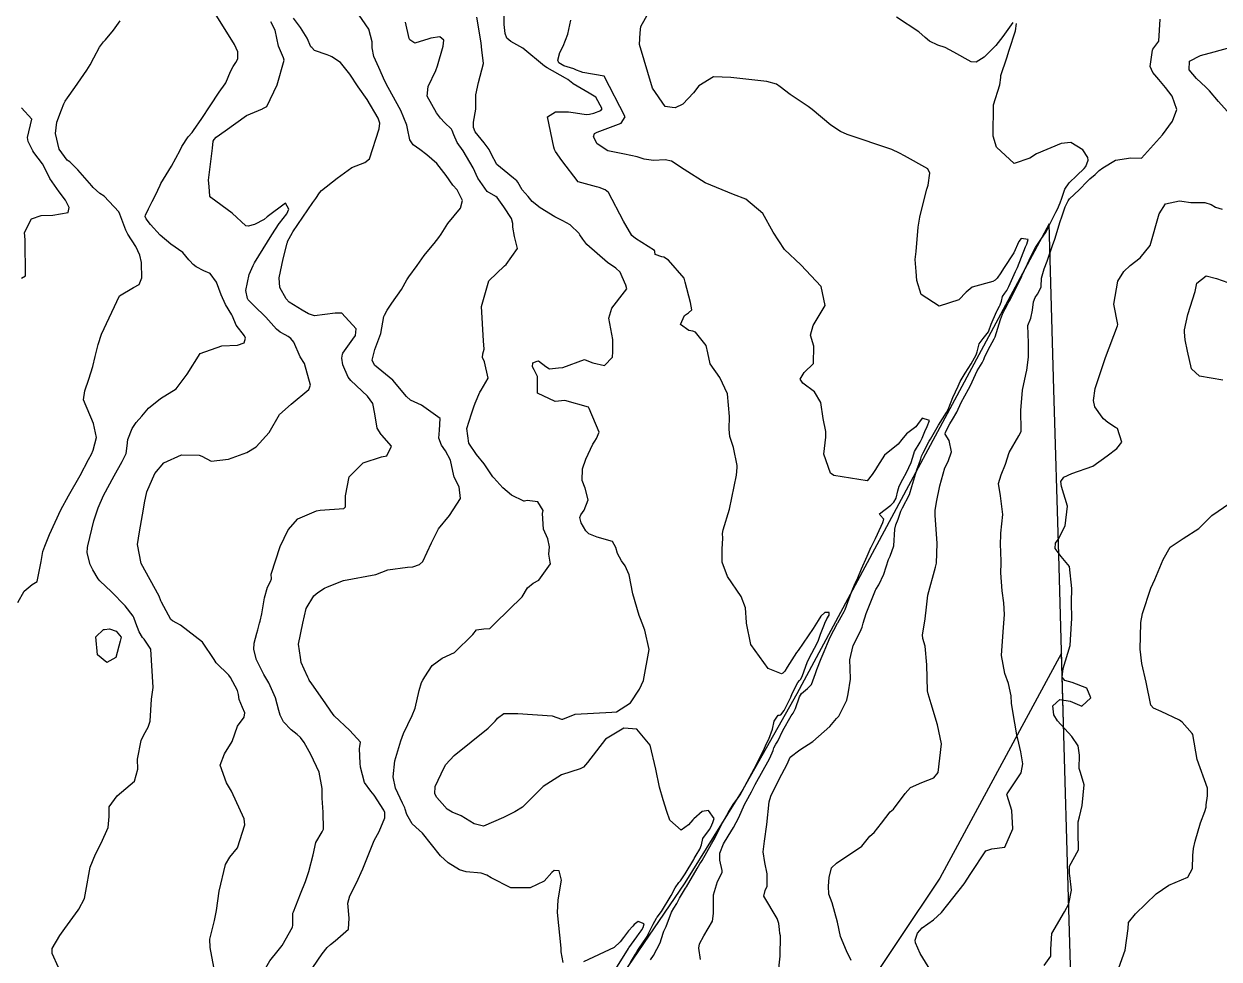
# Model space of a CAD drawing. Header units: feet. Extents: x 1313709 to 1317500, y 405869 to 411659.
# Drawn here: x 1315875 to 1316418, y 409847 to 410272 of the extents above; entities that cross this region are included whole.
import ezdxf

# ---------------------------------------------------------------- set-up
doc = ezdxf.new("R2010")
doc.units = ezdxf.units.FT
for name, color, linetype in [('C-LOD', 30, 'CONTINUOUS'), ('C-MISC', 7, 'CONTINUOUS'), ('C-TOPO-MAJR', 32, 'CONTINUOUS'), ('V-PROP-LINE', 7, 'CONTINUOUS')]:
    doc.layers.add(name, color=color, linetype=linetype)

msp = doc.modelspace()

# ---------------------------------------------------------------- linework, layer by layer
at = {"layer": 'C-LOD'}
msp.add_lwpolyline([(1316351.92, 409798.39), (1316349.7, 409875.22), (1316347.41, 409954.66), (1316346.49, 409986.42), (1316291.2, 409884.24), (1316216.73, 409772.84)], dxfattribs=at)
at = {"layer": 'C-MISC'}
msp.add_lwpolyline([(1316351.92, 409798.39), (1316349.7, 409875.22), (1316347.41, 409954.66), (1316345.2, 410031.03), (1316343.03, 410106.13), (1316340.86, 410181.44), (1316226.23, 409967.95), (1316226.23, 409967.95), (1316201.67, 409924.46), (1316175.29, 409882.05), (1316147.13, 409840.8)], dxfattribs=at)
at = {"layer": 'C-TOPO-MAJR'}
for points in [[(1316155.13, 410268.16), (1316155.29, 410271.03), (1316162.51, 410283.88)], [(1315926.03, 410000), (1315925.06, 410002.63), (1315924.81, 410003.16), (1315921.13, 410007.94), (1315914.98, 410014.33), (1315909.69, 410019.2), (1315908.87, 410020.16), (1315906.41, 410024.26), (1315905.24, 410026.72), (1315903.89, 410031.92), (1315904.05, 410034.46), (1315904.22, 410035.16), (1315906.96, 410046.52), (1315908.88, 410052.43), (1315911.29, 410058.1), (1315916.08, 410066.97), (1315919.84, 410073.53), (1315921.53, 410077.14), (1315921.98, 410080.65), (1315922.27, 410083.51), (1315924.32, 410088.47), (1315926.17, 410091.23), (1315928.67, 410094.06), (1315931.77, 410097.67), (1315937.23, 410102.15), (1315944.22, 410106.47), (1315949.34, 410113.12), (1315955.14, 410122.5), (1315965.02, 410125.99), (1315972.13, 410126.23), (1315975.23, 410127.43), (1315975.78, 410129.46), (1315975.35, 410130.57), (1315971.54, 410135.37), (1315969.86, 410139.43), (1315969.65, 410140.01), (1315966.76, 410144.72), (1315964.69, 410149.11), (1315962.62, 410154.93), (1315959.78, 410158.81), (1315956.87, 410160.09), (1315953.45, 410161.91), (1315952.06, 410162.96), (1315950.44, 410164.56), (1315950.11, 410165.01), (1315947.31, 410168.32), (1315941.93, 410172.2), (1315937.04, 410176.32), (1315932.7, 410181.17), (1315930.65, 410183.71), (1315930.2, 410184.8), (1315930.31, 410185.35), (1315931.76, 410188.27), (1315933.36, 410191.5), (1315934.54, 410193.88), (1315936, 410196.66), (1315937.08, 410199.03), (1315937.39, 410199.67), (1315942.1, 410207.59), (1315946.13, 410214.87), (1315946.93, 410216.51), (1315949.75, 410220.95), (1315951.5, 410222.93), (1315952.16, 410223.73), (1315955.92, 410229.22), (1315959.72, 410235.08), (1315963.81, 410241.22), (1315966.53, 410244.93), (1315966.86, 410245.5), (1315969.03, 410250.58), (1315970.26, 410252.86), (1315971.47, 410254.67), (1315972.24, 410256.31), (1315972.37, 410259.55), (1315970.8, 410262.89), (1315961.28, 410278.17)], [(1316012.98, 410016.48), (1316020.28, 410019.44), (1316035.05, 410022.16), (1316040.47, 410024.19), (1316049.33, 410025.44), (1316051.8, 410025.6), (1316054.76, 410026.69), (1316056.33, 410027.98), (1316060.3, 410036.49), (1316063.51, 410042.9), (1316068.4, 410049.01), (1316073.44, 410056.64), (1316072.77, 410062.02), (1316070.57, 410066.38), (1316069.98, 410069.01), (1316068.88, 410074.11), (1316066.6, 410078.29), (1316064.83, 410080.94), (1316063.59, 410084.08), (1316063.91, 410087.69), (1316064.24, 410093.03), (1316055.66, 410099.05), (1316050.69, 410101.38), (1316048.96, 410102.92), (1316042.74, 410110.41), (1316034.45, 410117.25), (1316033.26, 410119.51), (1316034.5, 410124.41), (1316037.19, 410131.56), (1316038.63, 410139.26), (1316038.88, 410139.96), (1316040.19, 410142.21), (1316042.33, 410145.32), (1316046.65, 410151.63), (1316049.1, 410156.03), (1316049.91, 410157.34), (1316053.76, 410162.42), (1316056.94, 410167.04), (1316057.51, 410167.81), (1316061.47, 410172.51), (1316063.64, 410175.17), (1316064.64, 410176.71), (1316067.67, 410181.57), (1316073.43, 410188.6), (1316074.39, 410192.04), (1316071.87, 410196.88), (1316070.04, 410199), (1316066.92, 410203.35), (1316062.67, 410208.82), (1316058.11, 410212.77), (1316054.97, 410215.15), (1316051.93, 410217.37), (1316050.47, 410219.51), (1316049.43, 410224.67), (1316049.06, 410226.28), (1316046.39, 410232.87), (1316040.54, 410243.31), (1316039.03, 410246.14), (1316036.29, 410252.46), (1316034.12, 410257.4), (1316033.27, 410261.37), (1316033.27, 410264.05), (1316031.74, 410269.9), (1316025.75, 410278.6)], [(1316124.66, 410245.04), (1316124.47, 410245.15), (1316122.13, 410247.03), (1316121.19, 410247.59), (1316112.75, 410252.26), (1316111.62, 410253.09), (1316101.69, 410261.15), (1316096.28, 410264.17), (1316094.5, 410265.81), (1316093.7, 410267.9), (1316093.33, 410272), (1316093.42, 410280.51)], [(1316324.27, 410272.82), (1316319.84, 410266.46), (1316316.64, 410262.47), (1316311.36, 410257.12), (1316307.76, 410254.85), (1316305.41, 410254.95), (1316297.59, 410259.45), (1316293.58, 410261.43), (1316290.21, 410262.59), (1316286.48, 410264.34), (1316284.47, 410266.04), (1316281.68, 410268.68), (1316271.43, 410275.33)], [(1315872.32, 410009.44), (1315875.32, 410014.54), (1315878.95, 410017.55), (1315881.19, 410019.03), (1315882.99, 410027.99), (1315883.66, 410032.55), (1315884.61, 410035.06), (1315886.8, 410040.24), (1315891.86, 410051.44), (1315895.37, 410057.8), (1315900.63, 410067.18), (1315904.52, 410074.39), (1315905.77, 410076.78), (1315906.64, 410078.6), (1315908.18, 410084.44), (1315906.69, 410090.72), (1315902.22, 410101.53), (1315902.79, 410105.56), (1315904.69, 410110.79), (1315906.44, 410116.67), (1315907.49, 410121.21), (1315908.92, 410126.58), (1315910.38, 410131.24), (1315918.58, 410148.76), (1315924.93, 410152.53), (1315927.42, 410153.9), (1315928.67, 410156.95), (1315928.58, 410163.54), (1315928.53, 410163.9), (1315927.84, 410167.19), (1315926.04, 410171.12), (1315922.4, 410176.68), (1315921.4, 410178.57), (1315918.72, 410185.86), (1315918.22, 410186.84), (1315911.55, 410193.91), (1315909.69, 410195.18), (1315906.6, 410197.98), (1315906.02, 410198.66), (1315899.69, 410205.93), (1315895.99, 410209.54), (1315895.28, 410210.01), (1315894.84, 410210.32), (1315891.22, 410215.36), (1315889.45, 410222.46), (1315890.03, 410227.57), (1315892.16, 410233.2), (1315893.32, 410235.97), (1315893.93, 410237.15), (1315894.94, 410238.59), (1315898.33, 410243.39), (1315903.73, 410251.25), (1315905.19, 410253.63), (1315906.9, 410256.88), (1315909.52, 410261.6), (1315911.23, 410264.02), (1315912.13, 410265.02), (1315915.86, 410269.38), (1315918.81, 410273.56)], [(1315983.46, 410233.72), (1315983.6, 410233.78), (1315985.47, 410234.77), (1315990.23, 410244.51), (1315993.36, 410255.79), (1315993.08, 410256.77), (1315990.82, 410262.12), (1315989.34, 410269.43), (1315987.25, 410273.16)], [(1316005.88, 410261.47), (1316005.52, 410261.85), (1316003.87, 410265.79), (1316000.76, 410270.66), (1315997.6, 410274.76)], [(1316093.51, 410162.29), (1316094.18, 410162.92), (1316099.38, 410170.17), (1316097.93, 410175.59), (1316097.22, 410179.96), (1316097.28, 410181.56), (1316096.66, 410183.79), (1316093.18, 410189.14), (1316090.17, 410193.31), (1316089.47, 410193.78), (1316085.57, 410196.07), (1316081.36, 410202.11), (1316079.19, 410206.91), (1316074.67, 410214.5), (1316072, 410218.37), (1316070.35, 410221.81), (1316069.67, 410223.84), (1316069.33, 410224.39), (1316066.2, 410227.42), (1316064.36, 410229.42), (1316062.53, 410231.89), (1316058.32, 410239.45), (1316058.74, 410243.73), (1316062.24, 410251.04), (1316062.94, 410253.13), (1316065.62, 410262.06), (1316065.84, 410264.87), (1316064.1, 410266.32), (1316060, 410265.77), (1316059.13, 410265.39), (1316052.77, 410263.48), (1316050.45, 410264.98), (1316050.2, 410265.54), (1316048.45, 410273.01)], [(1316097.49, 410202.17), (1316093.22, 410205.68), (1316089.92, 410208.4), (1316087.45, 410213.28), (1316086.54, 410215.16), (1316084.17, 410218.26), (1316080.15, 410223.19), (1316079.28, 410225.22), (1316079.42, 410227.66), (1316080.38, 410233.54), (1316080.46, 410239.97), (1316081.6, 410245.64), (1316083.86, 410254.3), (1316083.42, 410257.99), (1316083.08, 410260.35), (1316082.82, 410263.56), (1316080.91, 410275.22)], [(1316127.8, 410250.59), (1316126.09, 410251.22), (1316124.97, 410251.82), (1316120.34, 410253.22), (1316118.07, 410254.49), (1316117.61, 410255.69), (1316118.62, 410259.17), (1316120.04, 410262.05), (1316122.17, 410267.54), (1316123.58, 410273.94)], [(1316284.2, 410000), (1316284.53, 410002.01), (1316285.05, 410007.24), (1316285.7, 410012.83), (1316289.22, 410025.49), (1316289.63, 410027.22), (1316290.04, 410036.15), (1316289.06, 410049.07), (1316289.04, 410051.14), (1316289.66, 410054.94), (1316291.17, 410062.45), (1316293.52, 410070.59), (1316295.02, 410073.5), (1316296.54, 410077.83), (1316295.47, 410082.99), (1316293.55, 410085.86), (1316293.7, 410086.85), (1316295.79, 410090.6), (1316296.98, 410092.5), (1316298.84, 410095.93), (1316300.92, 410100.3), (1316304.21, 410106.35), (1316305.04, 410107.98), (1316308.18, 410114.7), (1316310.4, 410118.32), (1316311.19, 410119.87), (1316311.69, 410121.15), (1316314.06, 410125.87), (1316315.91, 410129.11), (1316316.31, 410130.08), (1316318.74, 410137.98), (1316319.63, 410140.35), (1316319.89, 410140.98), (1316320.23, 410141.68), (1316321.31, 410143.64), (1316322.13, 410145.16), (1316322.83, 410146.42), (1316323.84, 410148.34), (1316324.61, 410149.86), (1316327.29, 410155.29), (1316328.36, 410157.54), (1316328.48, 410157.78), (1316331.02, 410163.26), (1316332.48, 410166.57), (1316334.57, 410170.73), (1316337.01, 410174.35), (1316339.42, 410177.83), (1316340.73, 410180.35), (1316343.88, 410186.65), (1316344.56, 410188.1), (1316345.85, 410191.02), (1316346.61, 410193.06), (1316347.91, 410197.2), (1316349.95, 410200.02), (1316353.38, 410203.42), (1316356.74, 410206.62), (1316357.43, 410207.43), (1316358.53, 410210.35), (1316358.41, 410211.58), (1316356.21, 410214.95), (1316350.67, 410218.34), (1316346.22, 410217.91), (1316335.13, 410213.17), (1316332.04, 410211.25), (1316324.88, 410208.77), (1316316.93, 410216.18), (1316315.41, 410221.25), (1316315.54, 410235.48), (1316318.39, 410244.48), (1316318.88, 410247.9), (1316318.94, 410248.76), (1316321.55, 410256.8), (1316322.69, 410260.27), (1316325.56, 410269.11), (1316326.07, 410272.39)], [(1316320.24, 410000), (1316320.57, 410004.01), (1316320.19, 410009.26), (1316319.47, 410014.69), (1316318.94, 410022.92), (1316319.08, 410027.33), (1316318.9, 410033.05), (1316318.69, 410035.23), (1316318.85, 410040.89), (1316319.74, 410049.35), (1316318.74, 410057.86), (1316317.76, 410063.4), (1316318.97, 410067.43), (1316321.02, 410072.19), (1316322.65, 410077.62), (1316327.03, 410085.15), (1316328.06, 410087.12), (1316328.16, 410089.35), (1316328, 410094.86), (1316328.04, 410096.58), (1316328.79, 410105.88), (1316330.28, 410113.05), (1316330.64, 410114.94), (1316331.52, 410120.93), (1316331.43, 410127.38), (1316331.19, 410135.2), (1316332.57, 410138.6), (1316333.29, 410142.26), (1316333.68, 410146.06), (1316334.56, 410148.01), (1316335.47, 410149.49), (1316337.23, 410152.72), (1316337.25, 410152.89), (1316337.3, 410156.74), (1316338.62, 410160.95), (1316339.93, 410164.43), (1316342.31, 410171.53), (1316343.4, 410174.44), (1316345.91, 410182.44), (1316346.6, 410184.55), (1316348.17, 410189.18), (1316348.54, 410190.09), (1316349.42, 410191.83), (1316350.12, 410192.77), (1316354.46, 410196.93), (1316358.22, 410200.86), (1316359.33, 410201.82), (1316361.71, 410203.87), (1316363.57, 410205.7), (1316365.19, 410206.85), (1316371.03, 410210.38), (1316378.01, 410211.39), (1316382.76, 410211.26), (1316392.26, 410221.87), (1316396.91, 410228.12), (1316398.91, 410233.3), (1316396.75, 410239.44), (1316393.7, 410243.28), (1316390.59, 410247), (1316387.99, 410250.18), (1316386.76, 410252.84), (1316387.74, 410260.36), (1316387.96, 410260.72), (1316390.64, 410264.44), (1316391.32, 410274.44)], [(1316169.59, 410234.25), (1316166.43, 410234.65), (1316160.71, 410243.08), (1316154.82, 410262.83), (1316155.13, 410268.16)], [(1316014.95, 410257.23), (1316014.38, 410257.59), (1316012.96, 410258.1), (1316007.15, 410260.16), (1316005.88, 410261.47)], [(1316421.66, 410232.53), (1316417.73, 410237), (1316413.61, 410241.85), (1316412.02, 410243.56), (1316407.76, 410247.46), (1316404.37, 410251.3), (1316404.52, 410255.27), (1316409.55, 410257.81), (1316415.77, 410259.57), (1316422.94, 410261.55)], [(1315994.84, 410172.95), (1315994.94, 410173.36), (1315997.13, 410177.47), (1315997.34, 410177.81), (1316006.42, 410191.05), (1316007.71, 410192.93), (1316009.35, 410195.51), (1316010.25, 410196.53), (1316017.45, 410202.11), (1316024.12, 410207.05), (1316030.07, 410209.23), (1316032.06, 410210.96), (1316036.46, 410224.53), (1316036.76, 410227.08), (1316036.03, 410229.37), (1316031.03, 410237.87), (1316027.02, 410243.6), (1316023.21, 410249.43), (1316019, 410254.69), (1316014.95, 410257.23)], [(1316139.19, 410224.41), (1316146.49, 410227.11), (1316148.25, 410230.01), (1316138.76, 410248.42), (1316128.99, 410250.15), (1316127.8, 410250.59)], [(1316256.34, 410000), (1316257.66, 410004.49), (1316261.96, 410015.1), (1316262.1, 410015.33), (1316263.54, 410017.42), (1316265.77, 410022.23), (1316267.93, 410028.94), (1316268.69, 410030.48), (1316270.34, 410035.15), (1316270.73, 410042.71), (1316271.21, 410044.68), (1316272.25, 410047.31), (1316273.47, 410050.84), (1316274.28, 410052.43), (1316277.37, 410058.51), (1316278.53, 410062.12), (1316280.75, 410069.66), (1316282.46, 410074.18), (1316282.58, 410074.7), (1316282.86, 410075.91), (1316283.56, 410077.33), (1316286.37, 410082.64), (1316286.87, 410083.58), (1316290.63, 410089.95), (1316294.28, 410095.78), (1316294.91, 410097.01), (1316297.16, 410102.47), (1316299.45, 410107.64), (1316300.48, 410109.75), (1316301.73, 410112.11), (1316302.66, 410113.65), (1316305.46, 410117.89), (1316307.7, 410121.93), (1316308.09, 410123.29), (1316309.06, 410126.94), (1316310.93, 410129.34), (1316313.33, 410132.38), (1316313.49, 410132.74), (1316314.56, 410135.85), (1316316.97, 410141.48), (1316317.08, 410141.72), (1316318.24, 410143.99), (1316318.59, 410144.69), (1316319.12, 410146.26), (1316319.72, 410148.42), (1316320.72, 410149.89), (1316321.62, 410151.2), (1316322.51, 410152.99), (1316325.58, 410159.7), (1316325.62, 410159.77), (1316326.41, 410161.56), (1316330.11, 410171.02), (1316330.68, 410172.17), (1316331.26, 410174.25), (1316328.07, 410174.79), (1316327.06, 410173.34), (1316324.82, 410168.29), (1316320.17, 410161.19), (1316318.82, 410159.13), (1316317.19, 410156.68), (1316316.37, 410155.83), (1316315.27, 410155.21), (1316305.9, 410152.6), (1316303.14, 410150.4), (1316299.82, 410146.93), (1316290.92, 410144), (1316282.74, 410149.39), (1316280.76, 410155.7), (1316280.42, 410159.77), (1316280.05, 410165.22), (1316280.36, 410168.82), (1316281.33, 410179.83), (1316282.12, 410184.42), (1316283.27, 410189.51), (1316285.23, 410197.16), (1316285.87, 410199.02), (1316286.68, 410204.48), (1316285.79, 410206.47), (1316275.15, 410212.24), (1316272.91, 410213.47), (1316269.45, 410215.21), (1316249.1, 410221.92), (1316246.05, 410223.28), (1316241.61, 410226.25), (1316233.12, 410233.3), (1316231.38, 410234.67), (1316223.18, 410240.12), (1316218.6, 410243.61), (1316216.92, 410244.78), (1316212.66, 410246.06), (1316196.19, 410247.85), (1316188.42, 410248.18), (1316181.73, 410244.08), (1316179.33, 410240.96), (1316174.38, 410235.82), (1316170.93, 410234.09), (1316169.59, 410234.25)], [(1316129.64, 410231.27), (1316130.68, 410231.1), (1316132.03, 410231.21), (1316134.06, 410231.75), (1316137.22, 410232.85), (1316137.73, 410233.69), (1316134.99, 410239), (1316131.82, 410240.71), (1316124.66, 410245.04)], [(1315874.06, 410156.77), (1315875.83, 410157.87), (1315875.65, 410174.22), (1315875.34, 410177.48), (1315878.52, 410183.66), (1315882.99, 410185.25), (1315888.34, 410185.37), (1315895.17, 410186.53), (1315895.7, 410188.81), (1315894.06, 410192.15), (1315891.18, 410195.91), (1315886.97, 410201.99), (1315886.63, 410202.69), (1315883.59, 410208.61), (1315879.57, 410213.81), (1315879.13, 410214.5), (1315877, 410218.85), (1315876.69, 410220.58), (1315878.7, 410228.97), (1315874.11, 410234.06)], [(1315966.48, 410223.67), (1315976.18, 410230.58), (1315983.46, 410233.72)], [(1316203.43, 410000), (1316203.34, 410000.4), (1316202.97, 410006.99), (1316200.93, 410012.22), (1316194.72, 410021.29), (1316192.33, 410027.75), (1316192.35, 410033.72), (1316192.54, 410038.67), (1316192.5, 410040.8), (1316192.77, 410042.41), (1316195.59, 410051.77), (1316198.87, 410067.25), (1316199.09, 410070.78), (1316199.08, 410071.65), (1316197.52, 410079.83), (1316195.84, 410084.86), (1316195.5, 410088.09), (1316195.58, 410093.96), (1316194.72, 410104.13), (1316191.29, 410111.61), (1316186.93, 410117.88), (1316185.87, 410122.76), (1316185.07, 410126.13), (1316180.21, 410132.19), (1316178.92, 410132.65), (1316177.17, 410132.99), (1316173.36, 410135.76), (1316175.19, 410139.71), (1316176.98, 410141.05), (1316178.55, 410142.4), (1316177.99, 410145.66), (1316175.53, 410154.98), (1316174.99, 410156.8), (1316167.91, 410164.88), (1316165.81, 410166.25), (1316164.86, 410166.5), (1316161.84, 410167.43), (1316161.73, 410168.9), (1316161.59, 410169.25), (1316152.87, 410174.71), (1316151.35, 410176.09), (1316147.46, 410182.55), (1316140.69, 410195.67), (1316139.09, 410196.79), (1316136.42, 410197.87), (1316135.19, 410198.26), (1316126.89, 410200.46), (1316119.5, 410210.11), (1316116.53, 410214.21), (1316116.11, 410215.22), (1316115.89, 410216.26), (1316112.93, 410229.95), (1316116.65, 410232.34), (1316122.46, 410232.24), (1316124.7, 410232.04), (1316129.64, 410231.27)], [(1315960.75, 410215.81), (1315961.12, 410218.99), (1315961.5, 410219.75), (1315962.48, 410220.83), (1315966.48, 410223.67)], [(1316244.75, 410000), (1316244.83, 410000.15), (1316246.34, 410002.92), (1316247.71, 410005.28), (1316248.13, 410006.19), (1316251.03, 410014.15), (1316252.72, 410018.15), (1316252.82, 410018.34), (1316253.88, 410020.61), (1316255.67, 410024.7), (1316258.12, 410030.41), (1316260.06, 410034.7), (1316260.14, 410034.87), (1316262.03, 410038.57), (1316264.59, 410044.04), (1316265.36, 410045.74), (1316265.76, 410047.35), (1316264.1, 410049.06), (1316263.83, 410049.65), (1316268.95, 410053.67), (1316270.33, 410055.02), (1316271.29, 410056.85), (1316272.09, 410060.09), (1316272.73, 410062.19), (1316274.35, 410065.38), (1316276.06, 410068.41), (1316278.11, 410072.95), (1316279.3, 410076.88), (1316279.71, 410077.98), (1316282.22, 410082.24), (1316283.09, 410084.01), (1316284.3, 410087.07), (1316285.43, 410089.3), (1316286.48, 410092.12), (1316283.21, 410093.11), (1316281.01, 410090.29), (1316280.26, 410089.28), (1316276, 410086.04), (1316273.91, 410083.4), (1316272.32, 410081.38), (1316266.03, 410076.39), (1316262.91, 410071.4), (1316261.95, 410069.82), (1316260.51, 410067.56), (1316258.13, 410064.65), (1316242.99, 410067.1), (1316241.56, 410068.18), (1316238.49, 410076.83), (1316239.33, 410084.46), (1316239.41, 410087.11), (1316238.24, 410092.96), (1316237.18, 410100.22), (1316234.27, 410105.09), (1316228.94, 410109.03), (1316227.78, 410110.87), (1316229.56, 410113.84), (1316233.79, 410118.02), (1316234.01, 410125.84), (1316232.5, 410130.82), (1316233.69, 410135.31), (1316239.06, 410144.37), (1316237.29, 410153.02), (1316228.02, 410162.78), (1316220.55, 410169.81), (1316215.49, 410177.7), (1316210.81, 410186.07), (1316203.13, 410192.6), (1316197.45, 410194.74), (1316184.53, 410200.09), (1316175.04, 410206.1), (1316169.29, 410209.92), (1316166.4, 410210.5), (1316161.19, 410210.14), (1316156.81, 410210.8), (1316153.69, 410211.82), (1316147.95, 410213.04), (1316140.4, 410214.58), (1316135.47, 410217.72), (1316133.87, 410220.99), (1316134.34, 410222.42), (1316135.55, 410223.06), (1316139.19, 410224.41)], [(1315959.26, 410198.42), (1315959.05, 410201.26), (1315960.75, 410215.81)], [(1316104.15, 410193.77), (1316101.52, 410196.82), (1316099.46, 410200.28), (1316099.05, 410200.88), (1316097.49, 410202.17)], [(1315927.65, 410041.5), (1315929.41, 410051.84), (1315929.87, 410054.73), (1315930.94, 410059.75), (1315934.59, 410068), (1315938.66, 410072.79), (1315946.65, 410076.46), (1315954.75, 410076.41), (1315955.97, 410075.84), (1315960.12, 410073.64), (1315968.08, 410074.47), (1315976.43, 410077.5), (1315980.67, 410080.06), (1315986.51, 410086.67), (1315991.18, 410094.78), (1315996.58, 410099.51), (1316004.58, 410106.13), (1316005.3, 410108.2), (1316002.55, 410118.01), (1316000.6, 410121.04), (1315997.76, 410127.61), (1315996.41, 410129.32), (1315995.1, 410130.27), (1315993.86, 410130.93), (1315991.46, 410132.25), (1315989.88, 410133.64), (1315985.05, 410138.98), (1315979.56, 410144.39), (1315977.92, 410145.97), (1315976.94, 410146.96), (1315976.63, 410147.44), (1315975.9, 410151.1), (1315977.38, 410158.47), (1315979.3, 410162.51), (1315979.93, 410163.63), (1315987.76, 410176.38), (1315991.02, 410181.49), (1315991.24, 410181.79), (1315992.93, 410183.87), (1315994.54, 410185.96), (1315995.51, 410188), (1315994.02, 410190.76), (1315985.57, 410184.53), (1315984.26, 410183.4), (1315979.86, 410181.08), (1315976.98, 410180.36), (1315975.92, 410180.48), (1315969.75, 410186.27), (1315959.97, 410193.39), (1315959.59, 410194.04), (1315959.26, 410198.42)], [(1316146.93, 410157.38), (1316146.49, 410158.43), (1316146.03, 410159.49), (1316144.04, 410161.35), (1316140.23, 410163.81), (1316130.79, 410172.07), (1316129.05, 410174.39), (1316127.73, 410176.39), (1316127.28, 410177.01), (1316123.31, 410180.99), (1316119.98, 410182.72), (1316116.3, 410184.59), (1316109.65, 410188.73), (1316106.07, 410191.54), (1316104.15, 410193.77)], [(1316351.05, 410000), (1316351.19, 410002.07), (1316350.92, 410009.64), (1316351.21, 410015.84), (1316350.03, 410025.74), (1316346.25, 410030.33), (1316343.54, 410034.02), (1316343.77, 410036.42), (1316344.92, 410038.05), (1316348.05, 410044.28), (1316349.11, 410053.14), (1316346.41, 410062.08), (1316346.07, 410064.34), (1316347.56, 410066.29), (1316351.12, 410068.05), (1316360.69, 410071.32), (1316367.2, 410076.09), (1316371.54, 410079.36), (1316373.81, 410082.29), (1316371.9, 410088.43), (1316370.99, 410088.97), (1316367.46, 410091.22), (1316365.55, 410092.91), (1316364.87, 410093.55), (1316361.66, 410098.26), (1316360.95, 410101.18), (1316361.7, 410106.65), (1316366.48, 410120.75), (1316371.95, 410135.1), (1316371.98, 410135.7), (1316370.27, 410144.93), (1316372.02, 410155.37), (1316374.83, 410159.71), (1316377.61, 410162.42), (1316382.16, 410165.93), (1316386.74, 410171.61), (1316390.77, 410185.95), (1316393.75, 410190.52), (1316400.11, 410191.86), (1316401.1, 410191.68), (1316405.26, 410191.09), (1316411.55, 410191.03), (1316414.44, 410190.17), (1316416.42, 410188.98), (1316419.36, 410188.06)], [(1315982.21, 410000), (1315982.49, 410001.01), (1315983.25, 410004.26), (1315984.46, 410011.58), (1315985.73, 410016.38), (1315987.13, 410018.97), (1315987.57, 410020.13), (1315987.51, 410022.26), (1315991.49, 410034.9), (1315995.23, 410042.49), (1315999.49, 410047.39), (1316008.07, 410051.11), (1316009.71, 410051.35), (1316020.43, 410052.11), (1316021.18, 410052.92), (1316021.15, 410057.81), (1316022.95, 410066.47), (1316029.26, 410072.89), (1316037.51, 410075.52), (1316039.92, 410076.07), (1316042.04, 410080.42), (1316037.7, 410085.44), (1316037.45, 410085.7), (1316035.61, 410088.56), (1316034.59, 410095.13), (1316033.58, 410099.8), (1316031.2, 410103.2), (1316023.56, 410110.33), (1316022.42, 410111.81), (1316020.02, 410117.33), (1316019.51, 410120.45), (1316019.83, 410122.2), (1316020.06, 410122.66), (1316024.58, 410128.96), (1316025.68, 410130.68), (1316026.03, 410133.78), (1316019.56, 410140.86), (1316016.58, 410140.87), (1316007.2, 410139.59), (1316004.33, 410140.55), (1316001.47, 410142.24), (1315995.6, 410145.77), (1315994.2, 410147.38), (1315991.31, 410152.56), (1315991.06, 410156.86), (1315992.97, 410165.59), (1315994.77, 410172.68)], [(1315994.77, 410172.68), (1315994.84, 410172.95)], [(1316083.95, 410128.2), (1316083.05, 410143.87), (1316086.36, 410155.53), (1316093.51, 410162.29)], [(1316147.91, 410150.51), (1316148.99, 410151.91), (1316148.54, 410153.52), (1316146.93, 410157.38)], [(1316403.75, 410123.54), (1316402.64, 410128.72), (1316402.34, 410132.2), (1316402.32, 410133.27), (1316403.81, 410140.24), (1316407.17, 410150.69), (1316407.9, 410154.53), (1316412.23, 410157.74), (1316416.87, 410156.54)], [(1316416.87, 410156.54), (1316416.91, 410156.53), (1316422.07, 410154.72)], [(1316133.14, 410118.46), (1316133.61, 410118.29), (1316138.86, 410117.01), (1316142.46, 410120.86), (1316142.61, 410123.32), (1316142.7, 410128.92), (1316140.88, 410138.59), (1316142.23, 410143.15), (1316147.91, 410150.51)], [(1316089.17, 410000), (1316101.53, 410012.05), (1316103.83, 410016.05), (1316106.49, 410018.14), (1316109.06, 410019.64), (1316114.36, 410026.95), (1316114.24, 410027.78), (1316113.63, 410031.39), (1316113.94, 410034.65), (1316113.06, 410038.38), (1316111.16, 410042.72), (1316110.63, 410049.83), (1316110.96, 410051.23), (1316108.65, 410055.17), (1316103.67, 410055.74), (1316102.57, 410055.46), (1316102.24, 410055.48), (1316096.67, 410058.24), (1316092.67, 410061.49), (1316088.58, 410066.05), (1316088.2, 410066.55), (1316084.14, 410072.36), (1316080.68, 410076.68), (1316077.3, 410081.75), (1316076.37, 410088.53), (1316078.44, 410095.17), (1316079.49, 410098.23), (1316080.07, 410099.89), (1316082.18, 410104.89), (1316082.8, 410105.87), (1316086.07, 410111.33), (1316084.42, 410118.72), (1316083.48, 410120.69), (1316083.59, 410122.33), (1316084.17, 410124.51), (1316083.95, 410128.2)], [(1316419.74, 410110.41), (1316409.06, 410112.3), (1316405.46, 410115.56), (1316403.75, 410123.54)], [(1316131.86, 410097.55), (1316131.64, 410098.07), (1316120.84, 410101.23), (1316116.44, 410100.68), (1316108.4, 410104.47), (1316108.49, 410112.13), (1316106.87, 410115.17), (1316106.11, 410116.45), (1316106.31, 410118.21), (1316108.3, 410118.98)], [(1316108.3, 410118.98), (1316108.82, 410119.18), (1316112.17, 410116.59), (1316113.81, 410115.55), (1316118.04, 410115.98)], [(1316118.04, 410115.98), (1316119.94, 410116.17), (1316129.7, 410119.76), (1316133.14, 410118.46)], [(1316155.99, 410000), (1316155.22, 410002.01), (1316154.61, 410003.49), (1316151.67, 410013.3), (1316149.99, 410021.92), (1316148.25, 410026.03), (1316146.65, 410028.41), (1316144.79, 410031.66), (1316143.98, 410034.45), (1316142.51, 410037.16), (1316135.59, 410039.13), (1316131.75, 410040.68), (1316130.41, 410041.96), (1316128.29, 410045.65), (1316127.63, 410048.02), (1316128.08, 410049.31), (1316129.55, 410051.42), (1316131.37, 410056.03), (1316130.05, 410061.35), (1316128.69, 410064.77), (1316128.83, 410070.2), (1316130.37, 410074.56), (1316133.57, 410081.3), (1316134.42, 410082.75), (1316135.21, 410083.89), (1316136.43, 410086.82), (1316131.86, 410097.55)], [(1316382.49, 410000), (1316382.5, 410000.34), (1316383.17, 410004.47), (1316387.03, 410016), (1316388.85, 410019.94), (1316392.62, 410029.03), (1316395.88, 410034.63), (1316401.64, 410038.46), (1316408.86, 410043.06), (1316414.75, 410048.93), (1316422.98, 410054.47)], [(1315937.38, 410010.23), (1315936.54, 410012.3), (1315928.45, 410027.17), (1315926.68, 410035.8), (1315927.65, 410041.5)], [(1316001.87, 410000), (1316003.31, 410006.75), (1316006.88, 410012.43), (1316008.65, 410014.02), (1316011.74, 410015.98), (1316012.98, 410016.48)], [(1315944.58, 410000), (1315942.66, 410001.04), (1315941.82, 410001.73), (1315937.62, 410009.65), (1315937.38, 410010.23)], [(1316238.9, 410000), (1316239.89, 410002.02), (1316240.84, 410003.68), (1316240.97, 410004.83), (1316238.89, 410004.93), (1316237.06, 410003.19), (1316235.87, 410001.21), (1316235.1, 410000)], [(1315900.05, 409870.19), (1315902.61, 409874.94), (1315903.31, 409878.26), (1315905.18, 409889.21), (1315907.64, 409895.18), (1315910.29, 409900.08), (1315913.39, 409907.3), (1315913.8, 409912.22), (1315913.9, 409916.69), (1315917.53, 409921.61), (1315925.39, 409928.34), (1315926.87, 409933.69), (1315926.75, 409938.23), (1315928.36, 409946.8), (1315929.55, 409949.38), (1315931.55, 409952.8), (1315932.45, 409955.48), (1315933.09, 409965.55), (1315933.86, 409970.75), (1315932.83, 409988.23), (1315929.77, 409992.8), (1315929.07, 409993.57), (1315927.46, 409996.14), (1315926.03, 410000)], [(1315961.36, 409843.86), (1315959.67, 409852.74), (1315959.6, 409856.5), (1315961.75, 409864.94), (1315962.69, 409869.53), (1315963.8, 409878.37), (1315966.71, 409890.4), (1315968.65, 409893.69), (1315972.08, 409898.04), (1315975.43, 409908.44), (1315975.19, 409911.12), (1315969.45, 409923.81), (1315967.18, 409927.52), (1315964.31, 409935.52), (1315966.23, 409940.64), (1315969.76, 409946.31), (1315972.08, 409953.26), (1315975.11, 409957.39), (1315975.48, 409959.29), (1315974.38, 409961.71), (1315972.92, 409965.34), (1315972.56, 409967.66), (1315972.09, 409969.46), (1315969.04, 409975.41), (1315968.24, 409976.41), (1315962.46, 409982.06), (1315961.52, 409983.56), (1315956.23, 409991.39), (1315946.26, 409999.09), (1315944.58, 410000)], [(1315997.53, 409868.99), (1316000.84, 409877.16), (1316003.07, 409882.64), (1316004.6, 409887.26), (1316006.49, 409894.8), (1316007.81, 409900.45), (1316010.65, 409905.3), (1316011.28, 409906.47), (1316011.13, 409914.27), (1316010.64, 409920.5), (1316010.57, 409924.96), (1316009.28, 409932.41), (1316005.54, 409940.35), (1316002.37, 409945.81), (1316000.76, 409948.15), (1315999.19, 409949.53), (1315996.54, 409951.62), (1315993.06, 409955.22), (1315991.47, 409958.18), (1315990.97, 409960.44), (1315989.38, 409966.09), (1315986.39, 409972.88), (1315984.17, 409976.74), (1315980.81, 409983.33), (1315979.58, 409988.09), (1315979.77, 409990.99), (1315980.94, 409995.48), (1315981.34, 409996.94), (1315982.21, 410000)], [(1316000.79, 409984.45), (1315999.83, 409990.45), (1316001.87, 410000)], [(1316120.13, 409845.86), (1316119.25, 409850.73), (1316119.24, 409852.46), (1316117.46, 409868.58), (1316117.82, 409874.34), (1316119.31, 409883.25), (1316118.2, 409887.6), (1316115.96, 409887.65), (1316114.94, 409886.75), (1316111.47, 409882.82), (1316105.05, 409879.9), (1316096.28, 409879.86), (1316087.4, 409884.37), (1316085.43, 409885.55), (1316082.8, 409886.42), (1316076.01, 409887.16), (1316072.99, 409888.08), (1316067.81, 409891.2), (1316064.42, 409894.38), (1316056.24, 409904.61), (1316054.7, 409905.98), (1316051.46, 409908.96), (1316049.06, 409913.16), (1316048.34, 409915.52), (1316048.14, 409916.15), (1316047.11, 409918.34), (1316043.9, 409925.11), (1316042.85, 409930.3), (1316043.68, 409937.51), (1316046.3, 409946.56), (1316047.6, 409949.89), (1316051.53, 409958.12), (1316052.93, 409961.44), (1316054.64, 409969.43), (1316055.72, 409973.03), (1316056.33, 409974.13), (1316057.27, 409975.66), (1316060.64, 409980.83), (1316065.12, 409984.14), (1316070.75, 409986.78), (1316078.98, 409994.9), (1316080.77, 409996.96), (1316084.03, 409997.39), (1316086.78, 409997.67), (1316089.17, 410000)], [(1316089.99, 409956.5), (1316090.28, 409956.88), (1316093.2, 409958.97), (1316099.52, 409959.01), (1316115.07, 409957.95), (1316119.37, 409956.49), (1316119.92, 409956.5), (1316125.57, 409958.78), (1316142.24, 409959.59), (1316144.33, 409959.83), (1316150.6, 409963.78), (1316154.75, 409970.09), (1316156.56, 409974.02), (1316159.19, 409988.13), (1316157.21, 409996.83), (1316155.99, 410000)], [(1316159.72, 409847.2), (1316161.12, 409849.06), (1316164.21, 409854.83), (1316165.45, 409859.23), (1316165.79, 409860.18), (1316166.71, 409861.98), (1316166.84, 409862.3), (1316169.32, 409868.84), (1316170.34, 409870.52), (1316171.65, 409872.68), (1316172.93, 409875.2), (1316175.71, 409879.66), (1316176.12, 409880.26), (1316180.95, 409888.61), (1316182.2, 409890.73), (1316182.88, 409891.74), (1316183.2, 409892.27), (1316187.45, 409899.84), (1316189.06, 409902.76), (1316191.01, 409906.51), (1316192.49, 409909.39), (1316195.23, 409914.19), (1316197.34, 409917.66), (1316198.52, 409919.28), (1316199.61, 409920.65), (1316200.47, 409922.05), (1316205.8, 409931.98), (1316207.86, 409935.82), (1316211.51, 409943.2), (1316211.97, 409944.31), (1316212.81, 409945.96), (1316213.54, 409947.28), (1316215.15, 409951.97), (1316215.91, 409955.59), (1316217.76, 409958.23), (1316218.35, 409958.28), (1316218.93, 409958.44), (1316220.42, 409960.34), (1316223.51, 409966.49), (1316224.17, 409968.04), (1316226.69, 409973.12), (1316227.51, 409974.02), (1316228.11, 409974.62), (1316228.83, 409976.27), (1316230.93, 409982.21), (1316231.68, 409983.88), (1316235.58, 409991.33), (1316236.04, 409992.33), (1316237.04, 409995.05), (1316238.73, 409999.66), (1316238.9, 410000)], [(1316182.54, 409847.22), (1316181.77, 409852.41), (1316182.05, 409854.47), (1316183.91, 409858.08), (1316187.87, 409864.64), (1316188.43, 409868.23), (1316188.3, 409876.72), (1316190.24, 409882.74), (1316192.25, 409886.79), (1316192.34, 409887.63), (1316191.23, 409892.46), (1316191.24, 409895.59), (1316192.98, 409899.87), (1316195, 409903.23), (1316197.52, 409907.17), (1316199.82, 409911.7), (1316202.43, 409917.62), (1316203.17, 409919.01), (1316205.58, 409923.45), (1316207.3, 409926.72), (1316213.81, 409938.47), (1316215.05, 409941.1), (1316215.41, 409942.18), (1316215.85, 409943.45), (1316216.73, 409945.03), (1316217.54, 409946.47), (1316219.85, 409951.32), (1316223.66, 409957.88), (1316224.57, 409959.17), (1316225.66, 409961.29), (1316227.5, 409966.58), (1316228.35, 409968.1), (1316231.02, 409970.33), (1316232.85, 409972.14), (1316234.77, 409977.13), (1316235.33, 409978.98), (1316237.33, 409983.98), (1316238.69, 409987.12), (1316240.13, 409990.75), (1316241.41, 409993.69), (1316244.75, 410000)], [(1316235.1, 410000), (1316233.61, 409997.69), (1316229.08, 409990.91), (1316226.81, 409987.68), (1316226.13, 409986.71), (1316221.89, 409980.06), (1316220.73, 409978.29), (1316219.9, 409977.29), (1316219.32, 409976.96), (1316213.17, 409979.51), (1316205.4, 409990.31), (1316203.43, 410000)], [(1316217.71, 409840.52), (1316218.66, 409848.85), (1316218.74, 409858.03), (1316218.52, 409859.15), (1316218.28, 409860.93), (1316218.11, 409863.56), (1316217.27, 409865.92), (1316211.31, 409875.98), (1316211.9, 409878.65), (1316212.68, 409880.58), (1316212.72, 409886.18), (1316211.7, 409891.38), (1316210.99, 409896.2), (1316211.49, 409900.99), (1316212.65, 409908.65), (1316213.65, 409918.89), (1316214.45, 409921.52), (1316218.25, 409929.17), (1316221.84, 409935.96), (1316222.22, 409937.02), (1316223.22, 409939.15), (1316227.62, 409942.5), (1316233.52, 409946.26), (1316241.15, 409953.11), (1316244.29, 409956.72), (1316245.31, 409957.86), (1316248.88, 409965.11), (1316249.6, 409968.01), (1316250.58, 409974.56), (1316250.42, 409979.39), (1316250.33, 409983.45), (1316251.81, 409989.87), (1316253.17, 409992.53), (1316255.51, 409997.2), (1316255.83, 409998.28), (1316256.34, 410000)], [(1316250.9, 409846.82), (1316248.75, 409851.19), (1316246.02, 409857.71), (1316244.68, 409864.24), (1316242.26, 409873.01), (1316240.76, 409876.97), (1316240.58, 409880.61), (1316240.95, 409884.51), (1316241.96, 409888.91), (1316244.26, 409891), (1316255.76, 409898.78), (1316259.38, 409903.35), (1316261.37, 409905.01), (1316264.71, 409909.16), (1316268.55, 409914.35), (1316270.19, 409915.52), (1316275.47, 409922.7), (1316277.79, 409925.42), (1316283.06, 409927.65), (1316288.44, 409929.74), (1316290.38, 409932.14), (1316292, 409945.28), (1316290.1, 409953.92), (1316287.29, 409963.38), (1316285.9, 409967.96), (1316285.6, 409969.38), (1316285.35, 409981.1), (1316284.47, 409989.59), (1316283.41, 409993.15), (1316283.34, 409994.72), (1316284.2, 410000)], [(1316289.55, 409838.2), (1316282.25, 409849.93), (1316280.19, 409854.78), (1316279.97, 409856.12), (1316281.09, 409859.28), (1316283.17, 409861.59), (1316288.25, 409865.31), (1316291.87, 409868.7), (1316302.21, 409881.7), (1316305.28, 409886.4), (1316312.01, 409896.71), (1316314.74, 409897.61), (1316320.65, 409898.27), (1316324.28, 409906.63), (1316323.93, 409915), (1316321.77, 409921.77), (1316321.69, 409922.21), (1316321.79, 409922.58), (1316323.33, 409924.86), (1316328.15, 409932.05), (1316328.92, 409936.14), (1316327.99, 409941.6), (1316327.08, 409945.54), (1316326.21, 409949.38), (1316324.34, 409959.87), (1316323.8, 409963.66), (1316323.57, 409967.07), (1316322.43, 409972.67), (1316320.72, 409977.12), (1316319.23, 409985.31), (1316319.93, 409996.06), (1316320.24, 410000)], [(1316338.5, 409844.51), (1316341.53, 409848.8), (1316341.6, 409851.98), (1316342.03, 409859.1), (1316347.76, 409869), (1316349.81, 409872.61), (1316351.05, 409878.71), (1316350.26, 409885.48), (1316350.05, 409886.3), (1316350.12, 409889.62), (1316354.21, 409897.09), (1316353.98, 409905.18), (1316354.03, 409909.74), (1316354.62, 409912.02), (1316355.81, 409917.22), (1316356.78, 409926.68), (1316355.15, 409932.15), (1316354.45, 409934.1), (1316354.58, 409940.11), (1316354.07, 409944.35), (1316351.16, 409948.54), (1316344.61, 409955.69), (1316343.03, 409958.38), (1316342.54, 409962.56), (1316345.75, 409965.37), (1316350.34, 409964.57), (1316355.75, 409962.36), (1316359.75, 409966.18), (1316358.01, 409970.56), (1316351.24, 409973.08), (1316347.93, 409974.05), (1316346.75, 409975.46), (1316347.27, 409979.45), (1316350.33, 409989.84), (1316351.05, 410000)], [(1316395.19, 409881.04), (1316403.9, 409884.66), (1316405.97, 409888.62), (1316406.14, 409894.52), (1316406.48, 409897.71), (1316407.15, 409901.04), (1316409.55, 409909.36), (1316411.62, 409914.48), (1316412.1, 409916.4), (1316412.11, 409917.6), (1316412.83, 409921.58), (1316412.81, 409925.15), (1316408.08, 409938.18), (1316406.08, 409949.42), (1316405.8, 409949.94), (1316401.27, 409955.02), (1316400, 409956), (1316391.71, 409959.85), (1316388.25, 409961.41), (1316387.05, 409962.82), (1316384.85, 409973.25), (1316383, 409981.79), (1316382.18, 409988.19), (1316382.49, 410000)], [(1315918.79, 409991.93), (1315916.82, 409984.42), (1315912.79, 409982.23), (1315908.55, 409985.73), (1315907.81, 409993.78), (1315911.33, 409997.09), (1315911.69, 409997.13)], [(1315911.69, 409997.13), (1315914.08, 409997.4), (1315916.97, 409996.37)], [(1315916.97, 409996.37), (1315919.24, 409993.66), (1315918.79, 409991.93)], [(1316004.15, 409975.44), (1316002.49, 409979.18), (1316001.14, 409982.2), (1316000.79, 409984.45)], [(1316005.91, 409972.5), (1316004.76, 409974.12), (1316004.5, 409974.63), (1316004.15, 409975.44)], [(1316027.54, 409943.12), (1316027.72, 409944.03), (1316027.98, 409946), (1316023.12, 409951.27), (1316016.06, 409957.96), (1316014.54, 409960.05), (1316012, 409963.93), (1316005.91, 409972.5)], [(1316066.09, 409934.49), (1316066.75, 409935.86), (1316070.53, 409939.91), (1316085.96, 409952.4), (1316089.22, 409955.5), (1316089.99, 409956.5)], [(1316150.65, 409845.92), (1316152.93, 409849.76), (1316153.52, 409850.75), (1316154.64, 409852.49), (1316157.91, 409857.28), (1316158.18, 409857.75), (1316158.94, 409859.4), (1316160.95, 409863.26), (1316162.45, 409865.99), (1316162.64, 409866.36), (1316162.78, 409866.57), (1316164.71, 409869.15), (1316169.11, 409876.36), (1316171, 409879.88), (1316172.69, 409882.21), (1316173.37, 409883), (1316175.5, 409886.23), (1316179.4, 409892.76), (1316179.62, 409893.11), (1316180.56, 409894.6), (1316182.14, 409897.34), (1316182.88, 409899.4), (1316183.46, 409902.21), (1316186.57, 409906.27), (1316187.18, 409907.4), (1316188.04, 409909.5), (1316188.66, 409911.34), (1316186.13, 409914.9), (1316183.21, 409914.53), (1316179.5, 409911.16), (1316178.97, 409910.64), (1316176.97, 409908.49), (1316173.75, 409906.08), (1316168.48, 409910.52), (1316167.19, 409914.48), (1316165.55, 409919.74), (1316163.83, 409925.58), (1316162.25, 409933.69), (1316159.56, 409944.64), (1316153.61, 409951.84), (1316147.58, 409952.35), (1316139.32, 409947.32), (1316131.21, 409936.75), (1316129.37, 409934.59), (1316127.8, 409933.81), (1316119.31, 409931.08), (1316111.03, 409925.78), (1316103.78, 409918.57), (1316101.54, 409916.42), (1316098.2, 409914.39), (1316093.02, 409911.81), (1316083.83, 409907.85), (1316079.7, 409908.91), (1316073.81, 409912.48), (1316069.73, 409914.15), (1316067.46, 409915.53), (1316065.1, 409918.15), (1316062.65, 409920.87), (1316061.75, 409922.54), (1316061.91, 409925.84), (1316066.09, 409934.49)], [(1316027.88, 409936.46), (1316027.5, 409942.93), (1316027.54, 409943.12)], [(1316039.04, 409911.83), (1316039.12, 409914.02), (1316038.62, 409915.1), (1316034.16, 409921.92), (1316032.65, 409923.81), (1316029.81, 409927.71), (1316027.98, 409934.61), (1316027.88, 409936.46)], [(1316022.68, 409874.51), (1316023.15, 409876.17), (1316026.2, 409882.06), (1316029.06, 409888.49), (1316034.2, 409901.29), (1316035.05, 409902.75), (1316036.52, 409905.36), (1316039.03, 409911.57), (1316039.04, 409911.83)], [(1316376.71, 409861.63), (1316376.83, 409863.65), (1316376.95, 409864.08), (1316380.07, 409867.99), (1316389.4, 409877.16), (1316395.15, 409881.03), (1316395.19, 409881.04)], [(1316016.51, 409855.83), (1316022.59, 409861.05), (1316022.84, 409866.01), (1316022.2, 409872.79), (1316022.68, 409874.51)], [(1315893.74, 409861.41), (1315899.75, 409869.62), (1315900.05, 409870.19)], [(1315979.9, 409831.27), (1315981.25, 409836.88), (1315986.79, 409846.64), (1315990.67, 409851.41), (1315992.41, 409853.61), (1315997.16, 409862.03), (1315997.3, 409862.89), (1315997.23, 409868.25), (1315997.53, 409868.99)], [(1316143.97, 409843.09), (1316149.76, 409852.3), (1316149.94, 409852.57), (1316153.51, 409857.62), (1316154.56, 409859.03), (1316155.48, 409860.23), (1316155.75, 409860.7), (1316156.37, 409861.88), (1316156.85, 409863.55), (1316154.11, 409864.47), (1316152.39, 409863.12), (1316151.75, 409862.42), (1316149.79, 409860.37), (1316147.5, 409857.28), (1316146.01, 409855.25), (1316143.24, 409852.72), (1316129.27, 409846.15)], [(1315890.87, 409843.62), (1315887.9, 409850), (1315887.95, 409852.23), (1315891.43, 409858.25), (1315893.74, 409861.41)], [(1316369.92, 409827.32), (1316373.11, 409839.7), (1316372.52, 409842.35), (1316372.45, 409843.45), (1316375.3, 409851.52), (1316376.69, 409861.4), (1316376.71, 409861.63)], [(1316000.17, 409824.09), (1315999.66, 409824.38), (1315998.48, 409827.4), (1315998.62, 409830.16), (1316000.71, 409835.48), (1316001.61, 409836.83), (1316006.44, 409843.58), (1316010.6, 409849.88), (1316012.82, 409852.77), (1316014.42, 409854.04), (1316016.51, 409855.83)]]:
    msp.add_lwpolyline(points, dxfattribs=at)
at = {"layer": 'V-PROP-LINE'}
msp.add_lwpolyline([(1316351.92, 409798.39), (1316349.7, 409875.22), (1316347.41, 409954.66), (1316345.2, 410031.03), (1316343.03, 410106.13), (1316340.86, 410181.44), (1316226.23, 409967.95), (1316201.67, 409924.46), (1316175.29, 409882.05), (1316147.13, 409840.8)], dxfattribs=at)

doc.saveas('drawing.dxf')
